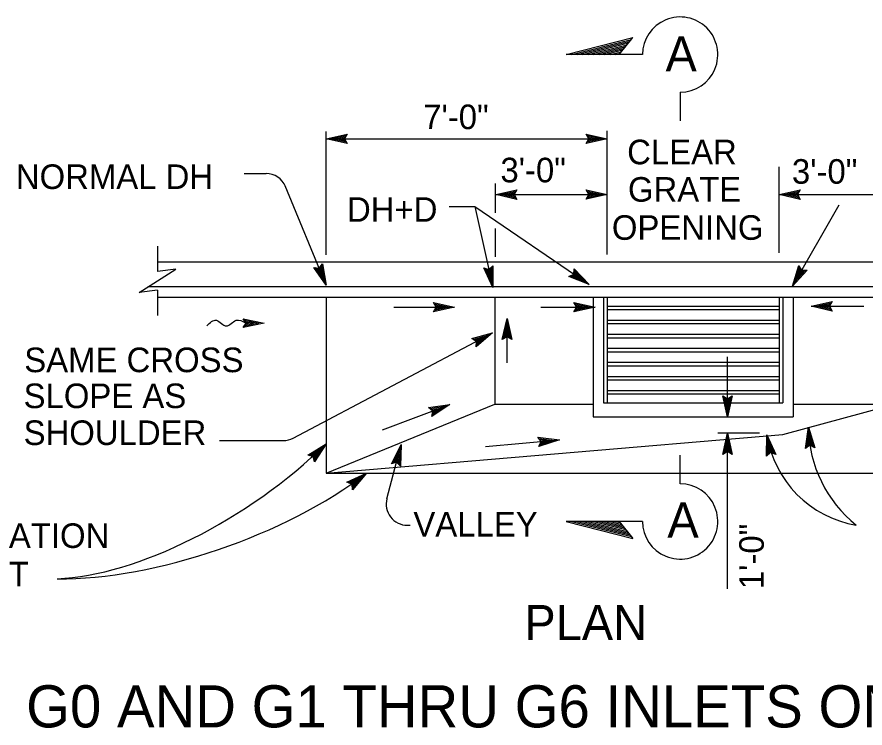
# Model space of a CAD drawing. Extents: x -894 to 866, y -472 to 714.
# Drawn here: x -656.9 to -415.4, y 211.7 to 414.1 of the extents above; entities that cross this region are included whole.
import ezdxf

# ---------------------------------------------------------------- set-up
doc = ezdxf.new("R2010")
doc.units = 0
for name, color, linetype in [('df_DETAIL-anno', 7, 'Continuous'), ('df_FLOW-LINE', 7, 'Continuous'), ('mc_CURB-GUTTER', 7, 'Continuous'), ('pp_PRESENTATION', 7, 'Continuous'), ('str_Concrete-A', 7, 'Continuous'), ('str_Misc-Steel-A', 7, 'Continuous')]:
    doc.layers.add(name, color=color, linetype=linetype)

msp = doc.modelspace()

# ---------------------------------------------------------------- linework, layer by layer
at = {"layer": 'df_DETAIL-anno'}
for p, q in [((-488.87, 346.5), (-488.87, 381.7)), ((-568.87, 346.4), (-568.87, 381.48)), ((-568.87, 379.41), (-562.87, 380.74)), ((-568.87, 379.41), (-488.87, 379.41)), ((-562.87, 378.07), (-568.87, 379.41)), ((-568.87, 379.41), (-568.87, 379.41)), ((-563.09, 378.43), (-567.49, 379.41)), ((-567.48, 379.42), (-563.1, 380.38)), ((-566.11, 379.41), (-563.28, 380.04)), ((-563.32, 378.79), (-566.11, 379.41)), ((-564.72, 379.41), (-563.52, 379.68)), ((-563.5, 379.13), (-564.72, 379.41)), ((-562.87, 380.74), (-563.67, 379.41)), ((-563.67, 379.41), (-562.87, 378.07)), ((-562.87, 380.74), (-562.87, 380.74)), ((-494.07, 379.41), (-494.87, 380.75)), ((-494.87, 380.75), (-494.87, 380.75)), ((-494.87, 380.75), (-488.87, 379.41)), ((-488.87, 379.41), (-494.87, 378.08)), ((-494.87, 378.08), (-494.07, 379.41)), ((-494.65, 380.4), (-490.25, 379.41)), ((-490.26, 379.41), (-494.63, 378.44)), ((-491.63, 379.41), (-494.46, 378.79)), ((-494.42, 380.04), (-491.63, 379.41)), ((-494.24, 379.69), (-493.01, 379.42)), ((-493.01, 379.42), (-494.22, 379.15)), ((-488.87, 379.41), (-488.87, 379.41)), ((-562.87, 378.07), (-562.87, 378.07)), ((-494.87, 378.08), (-494.87, 378.08)), ((-592.24, 369.52), (-585.99, 369.52)), ((-439.87, 346.92), (-439.87, 371.45)), ((-568.86, 337.76), (-580.54, 366.05)), ((-520.68, 358.36), (-520.68, 366.7)), ((-520.58, 363.5), (-514.58, 364.83)), ((-514.58, 364.83), (-515.38, 363.5)), ((-514.58, 364.83), (-514.58, 364.83)), ((-494.07, 363.5), (-494.87, 364.84)), ((-494.87, 364.84), (-494.87, 364.84)), ((-494.87, 364.84), (-488.87, 363.5)), ((-439.87, 363.5), (-433.87, 364.83)), ((-433.87, 364.83), (-434.67, 363.5)), ((-433.87, 364.83), (-433.87, 364.83)), ((-520.58, 363.5), (-488.87, 363.5)), ((-514.58, 362.16), (-520.58, 363.5)), ((-520.58, 363.5), (-520.58, 363.5)), ((-514.8, 362.52), (-519.2, 363.5)), ((-519.19, 363.51), (-514.81, 364.47)), ((-517.82, 363.5), (-514.99, 364.13)), ((-515.03, 362.88), (-517.82, 363.5)), ((-516.44, 363.5), (-515.23, 363.77)), ((-515.21, 363.22), (-516.44, 363.5)), ((-515.38, 363.5), (-514.58, 362.16)), ((-488.87, 363.5), (-494.87, 362.17)), ((-494.87, 362.17), (-494.07, 363.5)), ((-494.65, 364.49), (-490.25, 363.5)), ((-490.26, 363.5), (-494.63, 362.53)), ((-491.63, 363.5), (-494.46, 362.88)), ((-494.42, 364.13), (-491.63, 363.5)), ((-494.24, 363.78), (-493.01, 363.51)), ((-493.01, 363.51), (-494.22, 363.24)), ((-488.87, 363.5), (-488.87, 363.5)), ((-439.87, 363.5), (-406.51, 363.5)), ((-433.87, 362.16), (-439.87, 363.5)), ((-439.87, 363.5), (-439.87, 363.5)), ((-434.09, 362.52), (-438.49, 363.5)), ((-438.48, 363.51), (-434.1, 364.47)), ((-437.11, 363.5), (-434.28, 364.13)), ((-434.32, 362.88), (-437.11, 363.5)), ((-435.72, 363.5), (-434.52, 363.77)), ((-434.5, 363.22), (-435.72, 363.5)), ((-434.67, 363.5), (-433.87, 362.16)), ((-533.89, 360.1), (-526.54, 360.1)), ((-526.54, 360.1), (-521.4, 337.09)), ((-526.54, 360.1), (-494.02, 337.88)), ((-514.58, 362.16), (-514.58, 362.16)), ((-494.87, 362.17), (-494.87, 362.17)), ((-422.94, 360.46), (-436.09, 337.49)), ((-433.87, 362.16), (-433.87, 362.16)), ((-520.68, 345.81), (-520.68, 353.86)), ((-570.84, 342.57), (-569.91, 343.82)), ((-570.4, 343.13), (-569.91, 340.31)), ((-570.15, 343.48), (-569.38, 339.04)), ((-569.91, 343.82), (-569.91, 343.82)), ((-569.91, 343.82), (-568.86, 337.76)), ((-522.53, 342.17), (-521.4, 343.24)), ((-521.7, 342.95), (-521.7, 338.44)), ((-521.4, 343.24), (-521.4, 343.24)), ((-521.4, 343.24), (-521.4, 337.09)), ((-436.09, 337.49), (-434.27, 343.36)), ((-435.41, 338.7), (-434.07, 342.97)), ((-434.27, 343.36), (-434.27, 343.36)), ((-434.27, 343.36), (-433.51, 342)), ((-568.86, 337.76), (-572.38, 342.8)), ((-572.38, 342.8), (-572.38, 342.8)), ((-572.38, 342.8), (-570.84, 342.57)), ((-569.39, 339.04), (-571.95, 342.72)), ((-569.91, 340.31), (-571.57, 342.69)), ((-570.43, 341.59), (-571.14, 342.61)), ((-570.65, 342.83), (-570.43, 341.59)), ((-521.4, 337.09), (-524, 342.66)), ((-524, 342.66), (-524, 342.66)), ((-524, 342.66), (-522.53, 342.17)), ((-521.7, 338.45), (-523.6, 342.51)), ((-522, 339.79), (-523.23, 342.41)), ((-522.3, 341.14), (-522.82, 342.26)), ((-522.3, 342.4), (-522.3, 341.14)), ((-522, 342.64), (-522, 339.79)), ((-499.73, 340.17), (-498.31, 340.82)), ((-496.3, 339.45), (-498.99, 340.52)), ((-497.44, 340.23), (-498.59, 340.69)), ((-498.31, 340.82), (-498.22, 342.38)), ((-498.3, 341.15), (-497.44, 340.23)), ((-498.25, 341.53), (-496.3, 339.45)), ((-498.24, 341.96), (-495.16, 338.66)), ((-498.22, 342.38), (-498.22, 342.38)), ((-498.22, 342.38), (-494.02, 337.88)), ((-431.95, 342.03), (-436.09, 337.49)), ((-432.37, 342.02), (-435.41, 338.69)), ((-434.72, 339.88), (-433.86, 342.65)), ((-432.79, 341.99), (-434.72, 339.88)), ((-434.03, 341.08), (-433.66, 342.26)), ((-433.18, 342.01), (-434.03, 341.08)), ((-433.51, 342), (-431.95, 342.03)), ((-431.95, 342.03), (-431.95, 342.03)), ((-494.02, 337.88), (-499.73, 340.17)), ((-499.73, 340.17), (-499.73, 340.17)), ((-495.17, 338.67), (-499.33, 340.34)), ((-568.86, 337.76), (-568.86, 337.76)), ((-521.4, 337.09), (-521.4, 337.09)), ((-494.02, 337.88), (-494.02, 337.88)), ((-436.09, 337.49), (-436.09, 337.49)), ((-578.24, 294.21), (-521.46, 324.13)), ((-527.39, 322.52), (-521.46, 324.13)), ((-527.39, 322.52), (-521.46, 324.13)), ((-521.46, 324.13), (-526.15, 320.15)), ((-521.46, 324.13), (-526.15, 320.15)), ((-521.46, 324.13), (-521.46, 324.13)), ((-521.46, 324.13), (-521.46, 324.13)), ((-526.06, 321.7), (-527.39, 322.52)), ((-527.39, 322.52), (-527.39, 322.52)), ((-526.06, 321.7), (-527.39, 322.52)), ((-527.39, 322.52), (-527.39, 322.52)), ((-527.03, 322.3), (-522.68, 323.49)), ((-527.03, 322.3), (-522.68, 323.49)), ((-526.66, 322.09), (-523.9, 322.84)), ((-526.66, 322.09), (-523.9, 322.84)), ((-526.34, 321.87), (-525.13, 322.2)), ((-526.34, 321.87), (-525.13, 322.2)), ((-526.15, 320.15), (-526.06, 321.7)), ((-526.15, 320.15), (-526.06, 321.7)), ((-522.69, 323.48), (-526.11, 320.58)), ((-522.69, 323.48), (-526.11, 320.58)), ((-523.9, 322.84), (-526.11, 320.97)), ((-523.9, 322.84), (-526.11, 320.97)), ((-525.13, 322.2), (-526.07, 321.4)), ((-525.13, 322.2), (-526.07, 321.4)), ((-526.15, 320.16), (-526.15, 320.16)), ((-526.15, 320.16), (-526.15, 320.16)), ((-454.57, 300.23), (-454.57, 317.38)), ((-454.57, 300.23), (-455.9, 306.23)), ((-455.9, 306.23), (-455.9, 306.23)), ((-455.9, 306.23), (-454.57, 305.43)), ((-454.57, 301.62), (-455.54, 306)), ((-454.57, 303), (-455.19, 305.82)), ((-454.56, 304.38), (-454.83, 305.59)), ((-454.57, 305.43), (-453.23, 306.23)), ((-453.23, 306.23), (-454.57, 300.23)), ((-453.58, 306.02), (-454.57, 301.61)), ((-453.94, 305.78), (-454.57, 303)), ((-454.29, 305.61), (-454.56, 304.38)), ((-453.23, 306.23), (-453.23, 306.23)), ((-454.57, 300.23), (-454.57, 300.23)), ((-432.39, 291.25), (-431.53, 297.34)), ((-431.53, 297.34), (-431.53, 297.34)), ((-431.53, 297.34), (-429.73, 291.47)), ((-457.38, 295.68), (-445.46, 295.68)), ((-455.91, 289.57), (-454.57, 295.57)), ((-454.57, 251.3), (-454.57, 295.57)), ((-454.57, 295.57), (-454.57, 295.57)), ((-454.57, 295.57), (-453.24, 289.57)), ((-443.48, 289.02), (-443.38, 295.17)), ((-443.38, 295.17), (-443.38, 295.17)), ((-443.38, 295.17), (-440.87, 289.56)), ((-432.05, 291.5), (-431.42, 295.97)), ((-431.41, 295.96), (-430.11, 291.67)), ((-599.24, 293.52), (-581.04, 293.52)), ((-574.09, 289.37), (-568.87, 292.62)), ((-568.87, 292.62), (-572.22, 287.46)), ((-568.87, 292.62), (-568.87, 292.62)), ((-551.56, 276.95), (-547.47, 292.37)), ((-550.3, 286.92), (-547.47, 292.37)), ((-547.47, 292.37), (-547.72, 286.23)), ((-547.47, 292.37), (-547.47, 292.37)), ((-455.55, 289.79), (-454.57, 294.19)), ((-455.19, 290.02), (-454.57, 292.81)), ((-454.57, 292.81), (-453.94, 289.98)), ((-454.56, 294.18), (-453.6, 289.81)), ((-443.18, 289.31), (-443.1, 293.82)), ((-443.1, 293.81), (-441.27, 289.72)), ((-442.87, 289.61), (-442.83, 292.47)), ((-442.83, 292.47), (-441.64, 289.82)), ((-431.71, 291.76), (-431.31, 294.59)), ((-431.38, 291.96), (-431.2, 293.21)), ((-431.31, 294.59), (-430.46, 291.82)), ((-431.2, 293.21), (-430.84, 292.03)), ((-573.68, 289.27), (-569.85, 291.65)), ((-573.27, 289.17), (-570.84, 290.68)), ((-570.84, 290.68), (-572.42, 288.26)), ((-569.86, 291.64), (-572.3, 287.88)), ((-549.9, 287.03), (-547.82, 291.04)), ((-547.82, 291.03), (-548.01, 286.55)), ((-454.57, 290.37), (-455.91, 289.57)), ((-454.85, 290.2), (-454.57, 291.43)), ((-454.57, 291.43), (-454.3, 290.22)), ((-453.24, 289.57), (-454.57, 290.37)), ((-442.33, 290.08), (-443.48, 289.02)), ((-442.57, 289.85), (-442.55, 291.11)), ((-442.55, 291.11), (-442.04, 289.98)), ((-440.87, 289.56), (-442.33, 290.08)), ((-431.12, 292.16), (-432.39, 291.25)), ((-432.39, 291.25), (-432.39, 291.25)), ((-429.73, 291.47), (-431.12, 292.16)), ((-429.73, 291.47), (-429.73, 291.47)), ((-572.58, 288.97), (-574.09, 289.37)), ((-574.09, 289.37), (-574.09, 289.37)), ((-572.9, 289.05), (-571.83, 289.72)), ((-572.22, 287.46), (-572.58, 288.97)), ((-571.83, 289.72), (-572.5, 288.68)), ((-572.22, 287.46), (-572.22, 287.46)), ((-548.8, 287.35), (-550.3, 286.92)), ((-549.49, 287.17), (-548.18, 289.7)), ((-549.11, 287.25), (-548.53, 288.37)), ((-547.72, 286.23), (-548.8, 287.35)), ((-548.53, 288.37), (-548.58, 287.13)), ((-548.18, 289.7), (-548.3, 286.81)), ((-455.91, 289.57), (-455.91, 289.57)), ((-453.24, 289.57), (-453.24, 289.57)), ((-443.48, 289.02), (-443.48, 289.02)), ((-440.87, 289.56), (-440.87, 289.56)), ((-550.3, 286.92), (-550.3, 286.92)), ((-547.72, 286.23), (-547.72, 286.23)), ((-562.97, 281.63), (-557.4, 284.25)), ((-562.58, 281.48), (-558.49, 283.4)), ((-562.17, 281.34), (-559.59, 282.56)), ((-559.59, 282.56), (-561.44, 280.33)), ((-558.5, 283.39), (-561.37, 279.95)), ((-557.4, 284.25), (-561.33, 279.52)), ((-557.4, 284.25), (-557.4, 284.25)), ((-561.51, 281.06), (-562.97, 281.63)), ((-562.97, 281.63), (-562.97, 281.63)), ((-561.82, 281.18), (-560.68, 281.71)), ((-561.33, 279.52), (-561.51, 281.06)), ((-560.68, 281.71), (-561.47, 280.76)), ((-561.33, 279.52), (-561.33, 279.52)), ((-545.76, 269.41), (-544.98, 269.41))]:
    msp.add_line(p, q, dxfattribs=at)
for centre, radius, start, end in [((-585.99, 363.52), 6, 22.4484, 90), ((-395.22, 297.78), 36.33, 180.8404, 231.2722), ((-412.84, 299.92), 30.91, 188.8292, 260.495), ((-581.04, 299.52), 6, 270, 297.7839), ((-545.76, 275.41), 6, 165.1302, 270)]:
    msp.add_arc(centre, radius, start, end, dxfattribs=at)
for centre, major_axis, ratio, start_param, end_param in [((-607.83, 299.65), (57.8, 37.97), 0.433466, 3.759597, 5.140399), ((-607.19, 289.81), (66.73, 23.58), 0.400186, 3.968837, 5.403134)]:
    msp.add_ellipse(centre, major_axis=major_axis, ratio=ratio, start_param=start_param, end_param=end_param, dxfattribs=at)
at = {"layer": 'df_FLOW-LINE'}
for p, q in [((-592.49, 328.13), (-586.49, 326.93)), ((-591.69, 326.93), (-592.49, 328.13)), ((-586.49, 326.93), (-592.49, 325.73)), ((-592.49, 325.73), (-591.69, 326.93)), ((-592.25, 327.77), (-588.02, 326.92)), ((-588.02, 326.92), (-592.24, 326.08)), ((-592.02, 327.42), (-589.55, 326.93)), ((-589.55, 326.92), (-592.01, 326.43)), ((-591.78, 327.07), (-591.08, 326.92)), ((-591.08, 326.92), (-591.76, 326.79)), ((-591.69, 326.93), (-591.69, 326.93)), ((-586.49, 326.93), (-586.49, 326.93)), ((-592.49, 325.73), (-592.49, 325.73))]:
    msp.add_line(p, q, dxfattribs=at)
msp.add_spline([(-602.89, 326.13), (-600.09, 327.73), (-597.29, 326.13), (-594.49, 327.73), (-591.69, 326.93)], degree=3, dxfattribs=at)
at = {"layer": 'mc_CURB-GUTTER'}
for p, q in [((-616.9, 348.81), (-616.9, 341.6)), ((-379.87, 344.25), (-616.87, 344.25)), ((-379.87, 337.25), (-619.66, 337.25)), ((-616.9, 336.35), (-616.9, 329.13)), ((-379.87, 334.25), (-616.87, 334.25))]:
    msp.add_line(p, q, dxfattribs=at)
msp.add_lwpolyline([(-616.9, 336.35), (-622.15, 335.69), (-611.65, 342.25), (-616.9, 341.6)], dxfattribs=at)
at = {"layer": 'pp_PRESENTATION'}
for p, q in [((-500.49, 403.35), (-481.54, 408.18)), ((-485.45, 403.35), (-481.54, 408.18)), ((-498.93, 403.35), (-481.94, 407.68)), ((-497.37, 403.35), (-482.35, 407.18)), ((-495.81, 403.35), (-482.75, 406.68)), ((-494.26, 403.35), (-483.16, 406.18)), ((-492.7, 403.35), (-483.57, 405.68)), ((-478.78, 403.35), (-500.49, 403.35)), ((-491.14, 403.35), (-483.97, 405.18)), ((-489.58, 403.35), (-484.38, 404.68)), ((-488.02, 403.35), (-484.78, 404.18)), ((-486.46, 403.35), (-485.19, 403.68)), ((-468.07, 392.64), (-468.07, 384.49)), ((-549.64, 331.47), (-532.33, 331.47)), ((-537.53, 331.47), (-538.33, 332.81)), ((-538.33, 332.81), (-538.33, 332.81)), ((-538.33, 332.81), (-532.33, 331.47)), ((-532.33, 331.47), (-538.33, 330.14)), ((-538.33, 330.14), (-537.53, 331.47)), ((-538.11, 332.45), (-533.71, 331.47)), ((-533.72, 331.46), (-538.09, 330.49)), ((-535.09, 331.47), (-537.91, 330.84)), ((-537.88, 332.09), (-535.09, 331.47)), ((-537.7, 331.74), (-536.47, 331.47)), ((-536.47, 331.47), (-537.68, 331.2)), ((-532.33, 331.47), (-532.33, 331.47)), ((-507.78, 331.47), (-492.32, 331.47)), ((-497.52, 331.47), (-498.32, 332.81)), ((-498.32, 332.81), (-498.32, 332.81)), ((-498.32, 332.81), (-492.32, 331.47)), ((-492.32, 331.47), (-498.32, 330.14)), ((-498.32, 330.14), (-497.52, 331.47)), ((-498.1, 332.45), (-493.7, 331.47)), ((-493.71, 331.46), (-498.08, 330.49)), ((-495.08, 331.47), (-497.9, 330.84)), ((-497.87, 332.09), (-495.08, 331.47)), ((-497.69, 331.74), (-496.46, 331.47)), ((-496.46, 331.47), (-497.67, 331.2)), ((-492.32, 331.47), (-492.32, 331.47)), ((-430.78, 331.72), (-424.78, 333.05)), ((-430.78, 331.72), (-415.8, 331.72)), ((-424.78, 330.38), (-430.78, 331.72)), ((-430.78, 331.72), (-430.78, 331.72)), ((-425, 330.74), (-429.4, 331.72)), ((-429.39, 331.73), (-425.02, 332.69)), ((-428.02, 331.72), (-425.2, 332.35)), ((-425.23, 331.1), (-428.02, 331.72)), ((-426.64, 331.72), (-425.43, 331.99)), ((-425.41, 331.45), (-426.64, 331.72)), ((-424.78, 333.05), (-425.58, 331.72)), ((-425.58, 331.72), (-424.78, 330.38)), ((-424.78, 333.05), (-424.78, 333.05)), ((-538.33, 330.14), (-538.33, 330.14)), ((-498.32, 330.14), (-498.32, 330.14)), ((-424.78, 330.38), (-424.78, 330.38)), ((-518.71, 322.27), (-517.37, 328.27)), ((-518.35, 322.49), (-517.37, 326.89)), ((-517.37, 315.61), (-517.37, 328.27)), ((-517.37, 328.27), (-517.37, 328.27)), ((-517.37, 328.27), (-516.04, 322.27)), ((-517.37, 326.88), (-516.4, 322.51)), ((-517.99, 322.72), (-517.37, 325.51)), ((-517.65, 322.9), (-517.37, 324.13)), ((-517.37, 325.51), (-516.74, 322.69)), ((-517.37, 324.13), (-517.1, 322.92)), ((-517.37, 323.07), (-518.71, 322.27)), ((-518.71, 322.27), (-518.71, 322.27)), ((-516.04, 322.27), (-517.37, 323.07)), ((-516.04, 322.27), (-516.04, 322.27)), ((-552.78, 296.52), (-533.62, 303.74)), ((-539.71, 302.88), (-533.62, 303.74)), ((-538.49, 301.91), (-539.71, 302.88)), ((-539.71, 302.88), (-539.71, 302.88)), ((-539.38, 302.62), (-534.91, 303.25)), ((-539.04, 302.37), (-536.21, 302.77)), ((-533.62, 303.74), (-538.77, 300.38)), ((-538.77, 300.38), (-538.49, 301.91)), ((-538.75, 302.1), (-537.5, 302.28)), ((-534.92, 303.25), (-538.67, 300.8)), ((-536.21, 302.77), (-538.63, 301.18)), ((-537.5, 302.28), (-538.54, 301.6)), ((-533.62, 303.74), (-533.62, 303.74)), ((-538.77, 300.38), (-538.77, 300.38)), ((-523.52, 291.82), (-502.47, 293.67)), ((-507.65, 293.21), (-508.56, 294.48)), ((-508.56, 294.48), (-508.56, 294.48)), ((-508.56, 294.48), (-502.47, 293.67)), ((-502.47, 293.67), (-508.33, 291.82)), ((-508.33, 291.82), (-507.65, 293.21)), ((-508.31, 294.14), (-503.84, 293.55)), ((-503.85, 293.54), (-508.12, 292.2)), ((-508.05, 293.8), (-505.22, 293.43)), ((-505.22, 293.43), (-507.98, 292.56)), ((-507.84, 293.47), (-506.59, 293.31)), ((-506.59, 293.31), (-507.78, 292.94)), ((-502.47, 293.67), (-502.47, 293.67)), ((-508.33, 291.82), (-508.33, 291.82)), ((-468.07, 281.2), (-468.07, 289.35)), ((-500.49, 270.49), (-481.54, 265.65)), ((-478.78, 270.49), (-500.49, 270.49)), ((-498.93, 270.49), (-481.94, 266.16)), ((-497.37, 270.49), (-482.35, 266.66)), ((-495.81, 270.49), (-482.75, 267.16)), ((-494.26, 270.49), (-483.16, 267.66)), ((-492.7, 270.49), (-483.57, 268.16)), ((-491.14, 270.49), (-483.97, 268.66)), ((-489.58, 270.49), (-484.38, 269.16)), ((-488.02, 270.49), (-484.78, 269.66)), ((-486.46, 270.49), (-485.19, 270.16)), ((-485.45, 270.49), (-481.54, 265.65))]:
    msp.add_line(p, q, dxfattribs=at)
for centre, start, end in [((-468.07, 403.35), 269.9995, 180), ((-468.07, 270.49), 180, 90.0005)]:
    msp.add_arc(centre, 10.72, start, end, dxfattribs=at)
at = {"layer": 'str_Concrete-A'}
for p, q in [((-568.87, 334.25), (-568.87, 284.25)), ((-520.87, 334.25), (-520.87, 303.85)), ((-492.87, 334.25), (-492.87, 300.23)), ((-435.87, 334.25), (-435.87, 300.23)), ((-568.87, 284.25), (-520.87, 303.85)), ((-520.87, 303.85), (-492.87, 303.85)), ((-438.87, 295.25), (-407.29, 303.85)), ((-435.87, 303.85), (-407.32, 303.85)), ((-492.87, 300.23), (-435.87, 300.23)), ((-568.87, 284.25), (-438.87, 295.25)), ((-568.87, 284.25), (-406.87, 284.25))]:
    msp.add_line(p, q, dxfattribs=at)
at = {"layer": 'str_Misc-Steel-A'}
for p, q in [((-489.87, 334.25), (-489.87, 304.25)), ((-488.87, 334.25), (-488.87, 304.25)), ((-439.87, 334.25), (-439.87, 304.25)), ((-438.87, 334.25), (-438.87, 304.25)), ((-488.87, 331.78), (-439.87, 331.78)), ((-488.87, 330.78), (-439.87, 330.78)), ((-488.87, 327.78), (-439.87, 327.78)), ((-488.87, 326.78), (-439.87, 326.78)), ((-488.87, 323.78), (-439.87, 323.78)), ((-488.87, 322.78), (-439.87, 322.78)), ((-488.87, 319.78), (-439.87, 319.78)), ((-488.87, 318.78), (-439.87, 318.78)), ((-488.87, 315.78), (-439.87, 315.78)), ((-488.87, 314.78), (-439.87, 314.78)), ((-488.87, 311.78), (-439.87, 311.78)), ((-488.87, 310.78), (-439.87, 310.78)), ((-488.87, 306.78), (-439.87, 306.78)), ((-488.83, 307.78), (-439.87, 307.78)), ((-489.87, 304.25), (-458.32, 304.25)), ((-458.32, 304.25), (-438.87, 304.25))]:
    msp.add_line(p, q, dxfattribs=at)

# ---------------------------------------------------------------- texts
at = {"layer": 'df_DETAIL-anno'}
for s, height, p in [('7\'-0"', 7, (-541.23, 382.14)), ('CLEAR', 7, (-483.17, 372.14)), ('NORMAL DH', 7, (-657.22, 365.11)), ('3\'-0"', 7, (-519.25, 367)), ('3\'-0"', 7, (-436.25, 366.6)), ('GRATE', 7, (-482.94, 361.49)), ('DH+D', 7, (-562.93, 355.78)), ('OPENING', 7, (-487.52, 350.64)), ('SAME CROSS', 7, (-654.82, 312.97)), ('SLOPE AS', 7, (-655.01, 302.74)), ('SHOULDER', 7, (-655.01, 292.24)), ('VALLEY', 7, (-544.03, 266.19)), ('ISOLATION', 7, (-680.54, 262.94)), ('JOINT', 7, (-680.54, 252)), ('PLAN', 10, (-512.44, 236.7)), ('TYPE G0 AND G1 THRU G6 INLETS ON GRADE', 12, (-700.66, 211.86))]:
    msp.add_text(s, height=height, dxfattribs=at).set_placement(p)
msp.add_text('1\'-0"', height=7, rotation=90, dxfattribs=at).set_placement((-444.26, 251.21))
at = {"layer": 'pp_PRESENTATION'}
for p in [(-472.25, 398.55), (-471.72, 265.9)]:
    msp.add_text('A', height=10, dxfattribs=at).set_placement(p)

doc.saveas('drawing.dxf')
